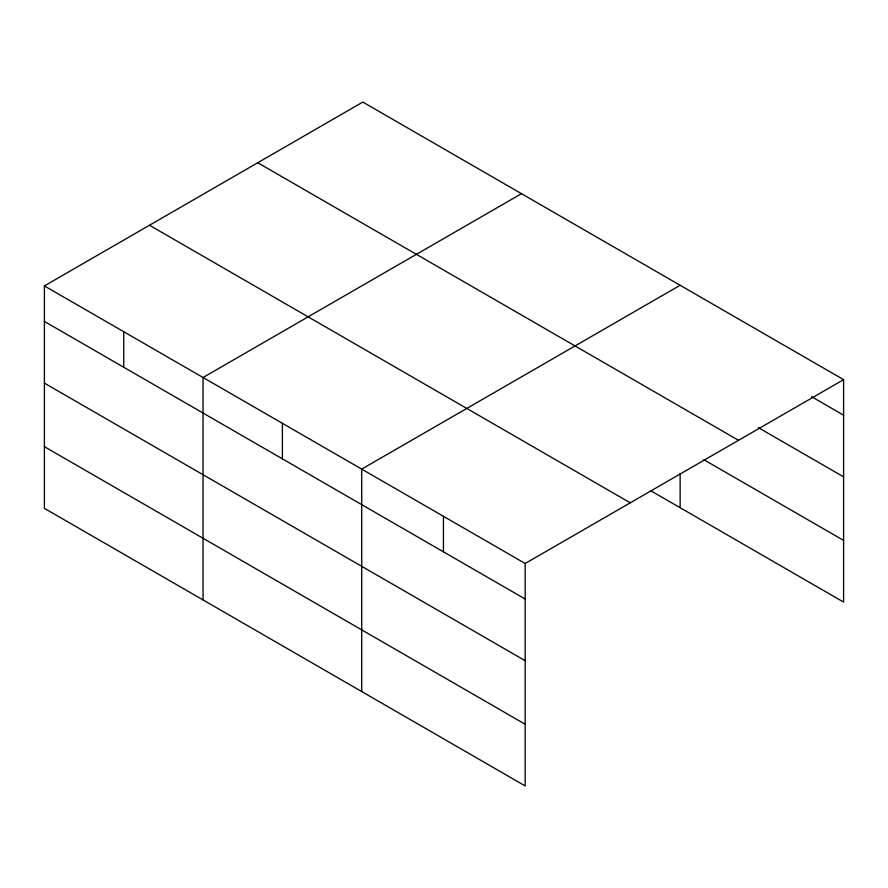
<?xml version="1.0" encoding="UTF-8"?>
<svg xmlns="http://www.w3.org/2000/svg" width="888" height="888" viewBox="0 0 888 888"><rect width="100%" height="100%" fill="white"/><g stroke="black" fill="none" stroke-linecap="round" stroke-linejoin="round"><path stroke-width="1.33" d="M44.4 285.914L525.174 563.491L525.174 785.924L44.4 508.347L44.4 285.914L362.826 102.076L843.6 379.653L843.6 602.086L650.538 490.62M521.478 193.673L203.052 377.511L203.052 599.955M680.13 285.27L361.716 469.108L361.716 691.552M525.174 563.491L843.6 379.653M811.621 396.714L843.6 415.173M758.319 427.616L843.6 476.856M257.742 162.737L738.516 440.315M703.829 459.707L843.6 540.404M149.484 225.241L630.258 502.819M44.4 321.445L525.174 599.023M44.4 383.128L525.174 660.694M44.4 446.675L525.174 724.242M680.13 473.448L680.13 507.714M443.445 516.305L443.445 551.825M282.384 423.31L282.384 458.841M123.732 331.712L123.732 367.244"/></g></svg>
